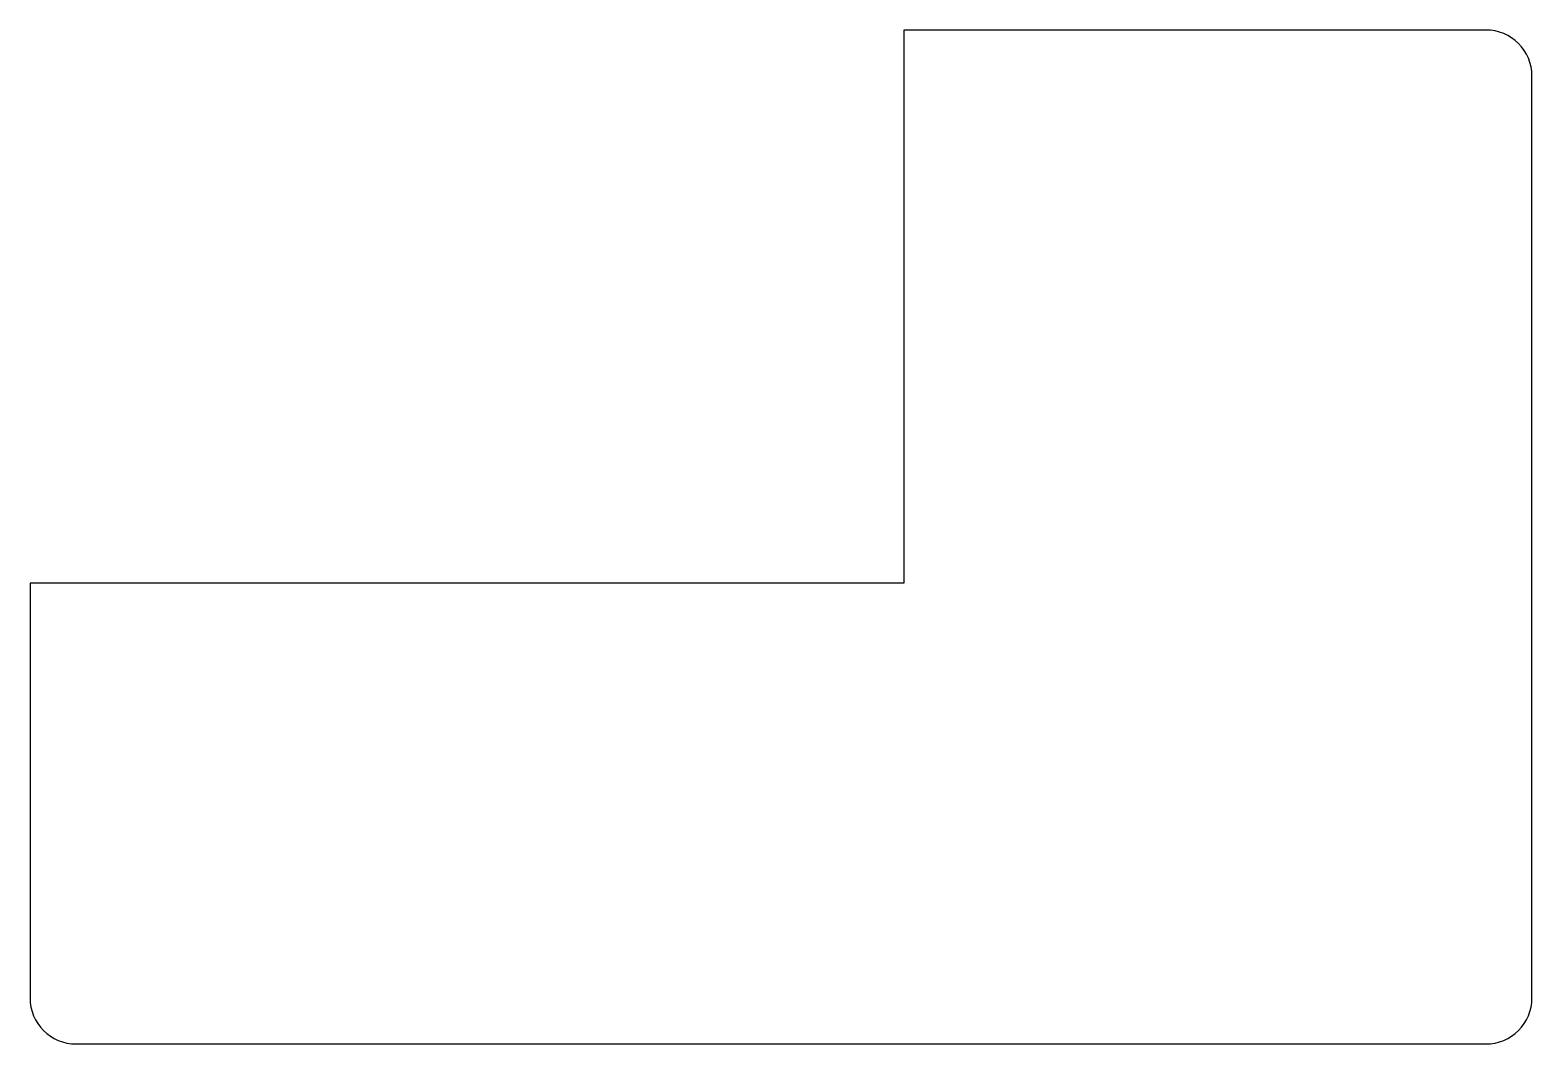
# Model space of a CAD drawing. Header units: millimetres. Extents: x -9 to 15.5, y -10.5 to 6.
import ezdxf

# ---------------------------------------------------------------- set-up
doc = ezdxf.new("R2010")
doc.units = ezdxf.units.MM
doc.layers.add('Sketch', color=7, linetype='CONTINUOUS')

msp = doc.modelspace()

# ---------------------------------------------------------------- linework, layer by layer
at = {"layer": 'Sketch'}
for p, q in [((14.72, 6), (5.25, 6)), ((5.25, 6), (5.25, -3)), ((15.47, -9.75), (15.47, 5.25)), ((-8.97, -3), (-8.97, -9.75)), ((5.25, -3), (-8.97, -3)), ((-8.22, -10.5), (14.72, -10.5))]:
    msp.add_line(p, q, dxfattribs=at)
for centre, start, end in [((14.72, 5.25), 0, 90), ((-8.22, -9.75), 180, -90), ((14.72, -9.75), -90, 0)]:
    msp.add_arc(centre, 0.75, start, end, dxfattribs=at)

doc.saveas('drawing.dxf')
